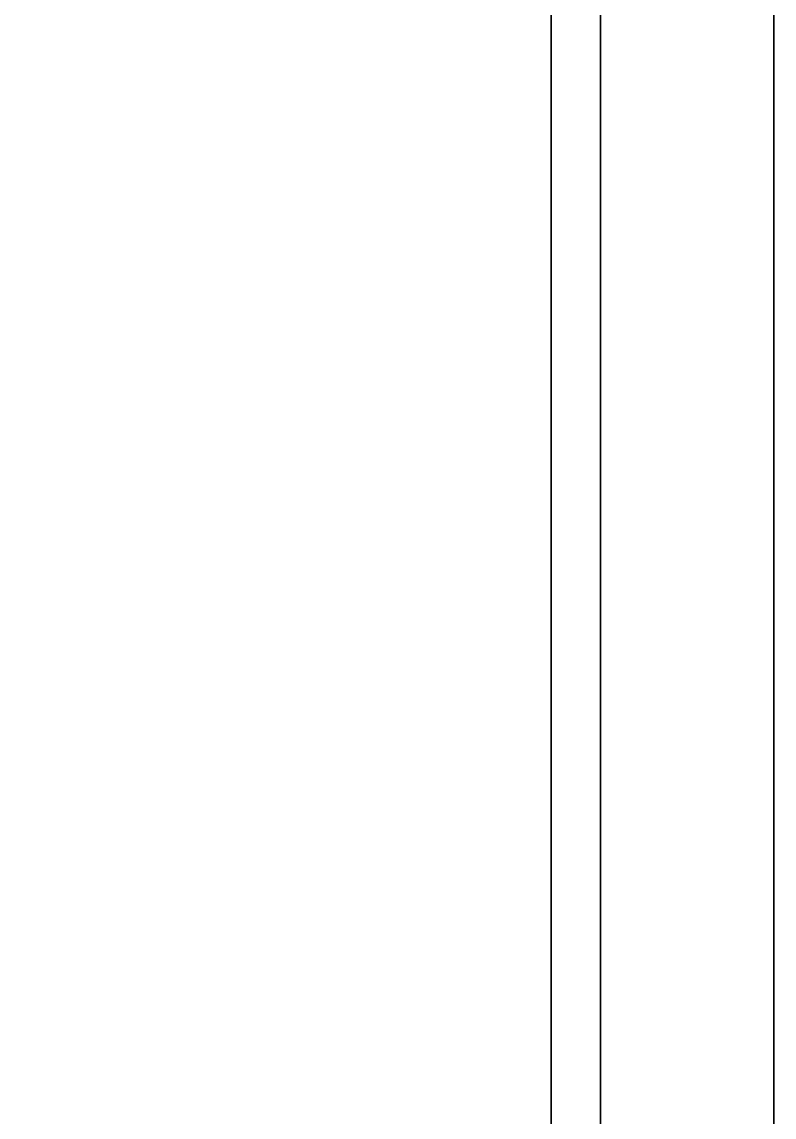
# Model space of a CAD drawing. Extents: x 0 to 3903, y -1756 to 0.
# Drawn here: x 1573.3 to 1634, y -635.1 to -546.6 of the extents above; entities that cross this region are included whole.
import ezdxf

# ---------------------------------------------------------------- set-up
doc = ezdxf.new("R2010")
doc.units = 0
for name, color, linetype in [('LAYER0', 7, 'CONTINUOUS'), ('LAYER1', 7, 'CONTINUOUS'), ('LAYER148', 35, 'CONTINUOUS'), ('LAYER371', 7, 'CONTINUOUS'), ('LAYER382', 7, 'CONTINUOUS'), ('LAYER386', 7, 'CONTINUOUS'), ('LAYER407', 7, 'CONTINUOUS'), ('LAYER411', 7, 'CONTINUOUS')]:
    doc.layers.add(name, color=color, linetype=linetype)

msp = doc.modelspace()

# ---------------------------------------------------------------- linework, layer by layer
at = {"layer": 'LAYER0', "invisible_edges": 1}
for points in [[(3902.994, -18.002), (0.0042, -1756.002), (0.0042, -18.002), (3902.994, -18.002)], [(0.0042, -1756.002), (3902.994, -18.002), (3902.994, -1756.002), (0.0042, -1756.002)], [(3902.994, -1756.002, 5), (0.0042, -18.002, 5), (0.0042, -1756.002, 5), (3902.994, -1756.002, 5)], [(0.0042, -18.002, 5), (3902.994, -1756.002, 5), (3902.994, -18.002, 5), (0.0042, -18.002, 5)]]:
    msp.add_3dface(points, dxfattribs=at)
at = {"layer": 'LAYER148'}
for points, invisible_edges in [([(870.0003, -232.001, 885), (2405, -168.001, 885), (2405, -738.001, 885), (870.0003, -232.001, 885)], 5), ([(2405, -168.001, 930), (870.0003, -232.001, 930), (2405, -738.001, 930), (2405, -168.001, 930)], 3), ([(870.0003, -232.001, 885), (2405, -738.001, 885), (870.0003, -692.001, 885), (870.0003, -232.001, 885)], 3), ([(2405, -738.001, 930), (870.0003, -232.001, 930), (870.0003, -692.001, 930), (2405, -738.001, 930)], 5)]:
    msp.add_3dface(points, dxfattribs=dict(at, invisible_edges=invisible_edges))
at = {"layer": 'LAYER371', "invisible_edges": 1}
for points in [[(1647, -168, 206), (943.0002, -718, 206), (943.0002, -168, 206), (1647, -168, 206)], [(943.0002, -718, 206), (1647, -168, 206), (1647, -718, 206), (943.0002, -718, 206)], [(1647, -718, 224), (943.0002, -168, 224), (943.0002, -718, 224), (1647, -718, 224)], [(943.0002, -168, 224), (1647, -718, 224), (1647, -168, 224), (943.0002, -168, 224)]]:
    msp.add_3dface(points, dxfattribs=at)
at = {"layer": 'LAYER382', "invisible_edges": 1}
for points in [[(1616, -718, 231), (1634, -218, 231), (1634, -718, 231), (1616, -718, 231)], [(1634, -218, 231), (1616, -718, 231), (1616, -218, 231), (1634, -218, 231)], [(1616, -218, 517), (1634, -718, 517), (1634, -218, 517), (1616, -218, 517)], [(1634, -718, 517), (1616, -218, 517), (1616, -718, 517), (1634, -718, 517)], [(1616, -718, 231), (1616, -218, 517), (1616, -218, 231), (1616, -718, 231)], [(1616, -218, 517), (1616, -718, 231), (1616, -718, 517), (1616, -218, 517)], [(1634, -718, 517), (1634, -218, 231), (1634, -218, 517), (1634, -718, 517)], [(1634, -218, 231), (1634, -718, 517), (1634, -718, 231), (1634, -218, 231)]]:
    msp.add_3dface(points, dxfattribs=at)
at = {"layer": 'LAYER386', "invisible_edges": 1}
for points in [[(1620, -232, 244.5), (970.0002, -704, 244.5), (970.0002, -232, 244.5), (1620, -232, 244.5)], [(970.0002, -704, 244.5), (1620, -232, 244.5), (1620, -704, 244.5), (970.0002, -704, 244.5)], [(1620, -704, 250.5), (970.0002, -232, 250.5), (970.0002, -704, 250.5), (1620, -704, 250.5)], [(970.0002, -232, 250.5), (1620, -704, 250.5), (1620, -232, 250.5), (970.0002, -232, 250.5)], [(1620, -232, 244.5), (1620, -704, 250.5), (1620, -704, 244.5), (1620, -232, 244.5)], [(1620, -704, 250.5), (1620, -232, 244.5), (1620, -232, 250.5), (1620, -704, 250.5)]]:
    msp.add_3dface(points, dxfattribs=at)
at = {"layer": 'LAYER407', "invisible_edges": 1}
for points in [[(1616, -718, 569), (1634, -218, 569), (1634, -718, 569), (1616, -718, 569)], [(1634, -218, 569), (1616, -718, 569), (1616, -218, 569), (1634, -218, 569)], [(1616, -218, 855), (1634, -718, 855), (1634, -218, 855), (1616, -218, 855)], [(1634, -718, 855), (1616, -218, 855), (1616, -718, 855), (1634, -718, 855)], [(1616, -718, 569), (1616, -218, 855), (1616, -218, 569), (1616, -718, 569)], [(1616, -218, 855), (1616, -718, 569), (1616, -718, 855), (1616, -218, 855)], [(1634, -718, 855), (1634, -218, 569), (1634, -218, 855), (1634, -718, 855)], [(1634, -218, 569), (1634, -718, 855), (1634, -718, 569), (1634, -218, 569)]]:
    msp.add_3dface(points, dxfattribs=at)
at = {"layer": 'LAYER411', "invisible_edges": 1}
for points in [[(1620, -232, 582.5), (970.0002, -704, 582.5), (970.0002, -232, 582.5), (1620, -232, 582.5)], [(970.0002, -704, 582.5), (1620, -232, 582.5), (1620, -704, 582.5), (970.0002, -704, 582.5)], [(1620, -704, 588.5), (970.0002, -232, 588.5), (970.0002, -704, 588.5), (1620, -704, 588.5)], [(970.0002, -232, 588.5), (1620, -704, 588.5), (1620, -232, 588.5), (970.0002, -232, 588.5)], [(1620, -232, 582.5), (1620, -704, 588.5), (1620, -704, 582.5), (1620, -232, 582.5)], [(1620, -704, 588.5), (1620, -232, 582.5), (1620, -232, 588.5), (1620, -704, 588.5)]]:
    msp.add_3dface(points, dxfattribs=at)

# ---------------------------------------------------------------- meshes
at = {"layer": 'LAYER1'}
mesh = msp.add_polymesh((5, 2), dxfattribs=at)
for k, corner in enumerate([(150.0001, -168.0002, 2955), (150.0001, -1606, 2955), (3752.999, -168.0002, 2955), (150.0001, -168.0002, 2955), (3752.999, -1606, 2955), (3752.999, -168.0002, 2955), (150, -1606, 2955), (3752.999, -1606, 2955), (0, -1756, 2955), (3902.999, -1756, 2955)]):
    mesh.set_mesh_vertex(divmod(k, 2), corner)

doc.saveas('drawing.dxf')
